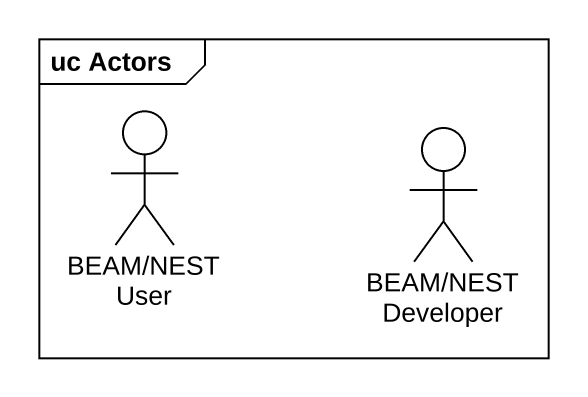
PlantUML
@startuml
mainframe uc Actors
actor "BEAM/NEST User" as BEAM_NEST_User
actor "BEAM/NEST Developer" as BEAM_NEST_Developer
@enduml
